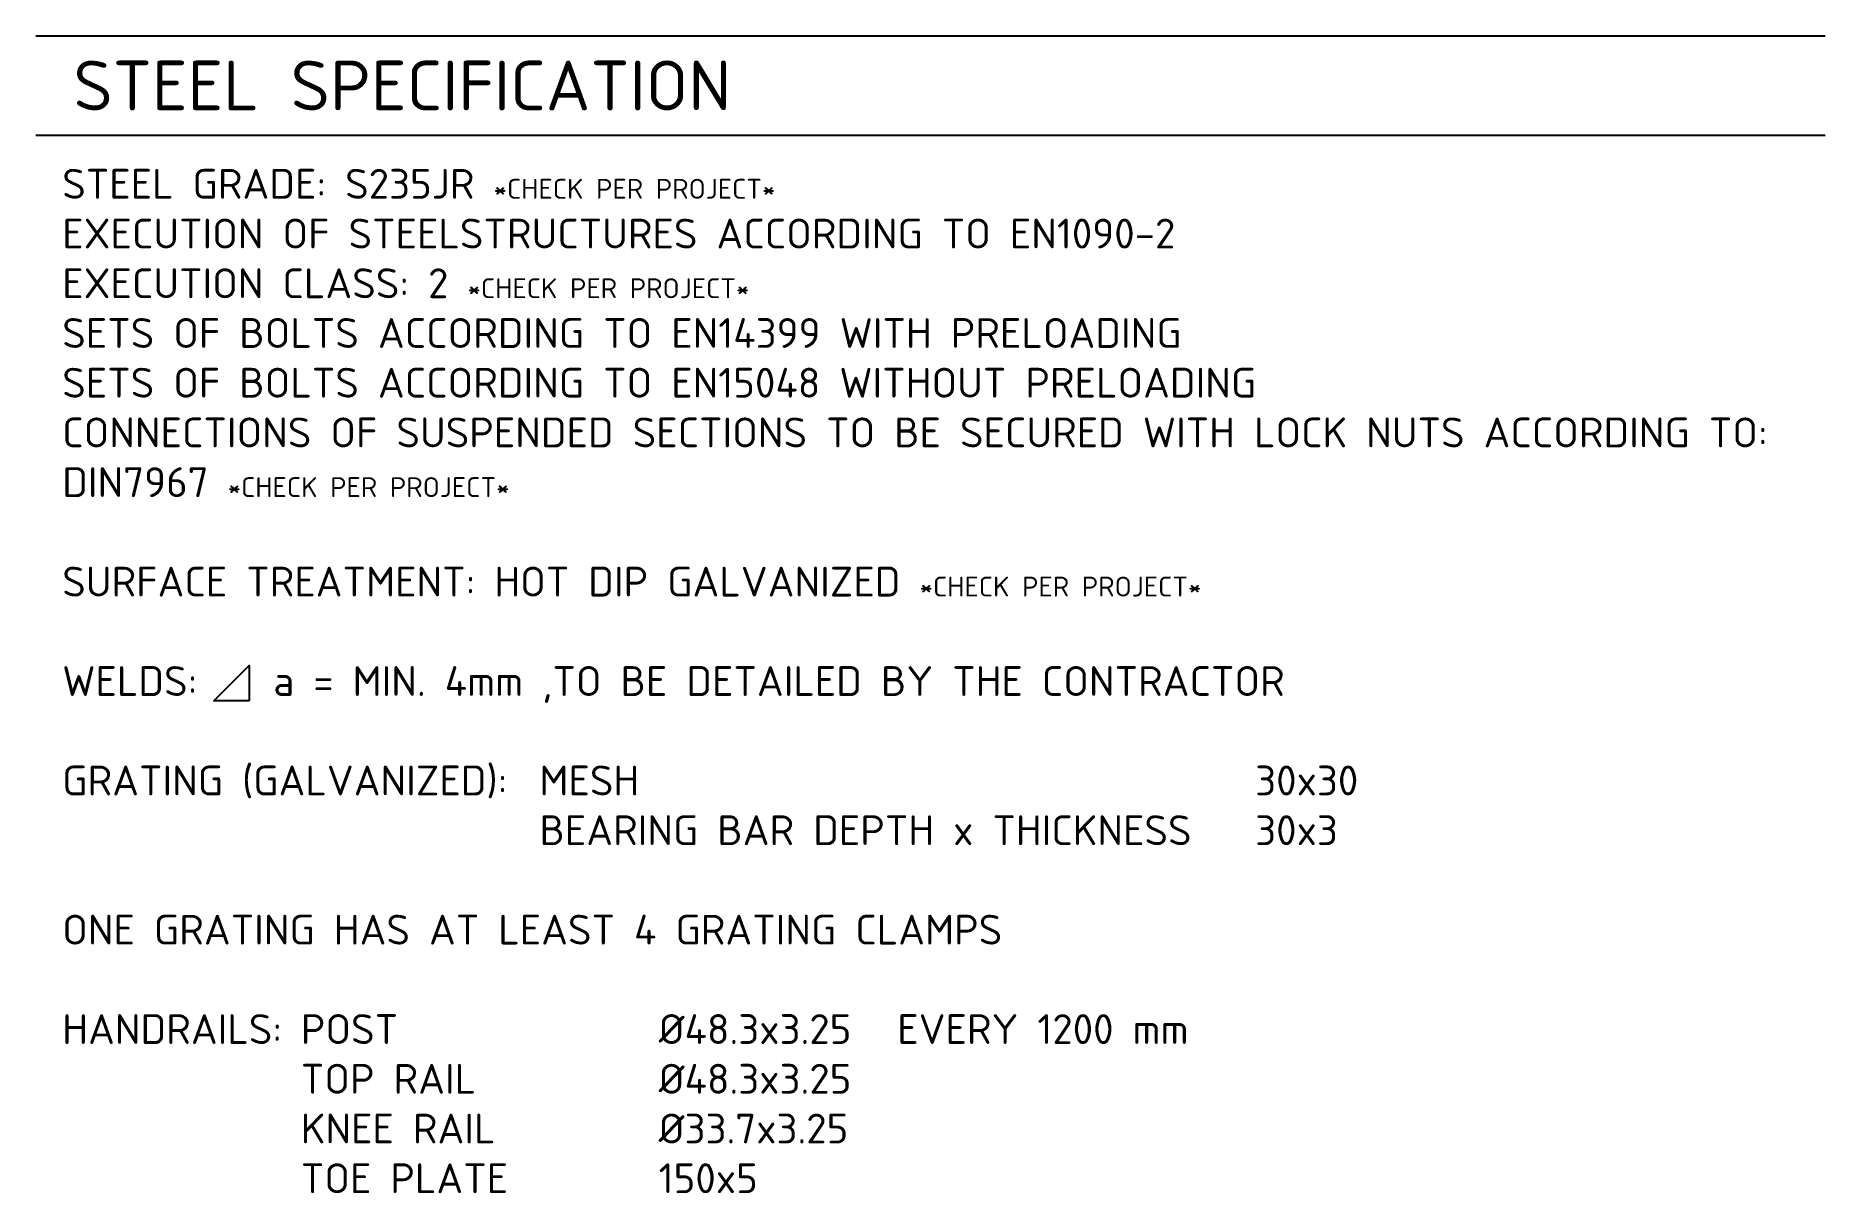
# Model space of a CAD drawing. Header units: millimetres. Extents: x 0 to 180, y -116 to 0.
import ezdxf

# ---------------------------------------------------------------- set-up
doc = ezdxf.new("R2010")
doc.units = ezdxf.units.MM
doc.layers.add('AC-0300-TEKST-35', color=2, linetype='Continuous')
doc.styles.get("Standard").update_dxf_attribs({"font": 'isocpeur.ttf'})

# ---------------------------------------------------------------- blocks, each defined once
blk = doc.blocks.new('Titel-E')
at = {"transparency": 33554687}
for p, q in [((0, 0), (180, 0)), ((0, -10), (180, -10))]:
    blk.add_line(p, q, dxfattribs=at)
at = {"color": 6, "transparency": 33554687}
blk.add_attdef('HEADING', (3.79, -7.5), '', height=5, dxfattribs=at)

msp = doc.modelspace()

# ---------------------------------------------------------------- linework, layer by layer
at = {"layer": 'AC-0300-TEKST-35', "transparency": 33554687}
msp.add_lwpolyline([(21.46, -66.89), (17.91, -66.89), (21.46, -63.34)], close=True, dxfattribs=at)

# ---------------------------------------------------------------- block references
at = {"transparency": 33554687}
ref = msp.add_blockref('Titel-E', (0, 0), dxfattribs=at)
ref.add_attrib('HEADING', 'STEEL SPECIFICATION', (3.79, -7.5), dxfattribs={"color": 6, "height": 5})

# ---------------------------------------------------------------- texts
at = {"layer": 'AC-0300-TEKST-35', "transparency": 33554687, "insert": (2.66, -13.39), "char_height": 3, "width": 173.1021, "attachment_point": 1}
msp.add_mtext('STEEL GRADE: {\\C9;S235JR} {\\H0.66667x;\\C9;*CHECK PER PROJECT*\\C256;\\P}EXECUTION OF STEELSTRUCTURES ACCORDING TO EN1090-2\\PEXECUTION CLASS: {\\C9;2} {\\H0.66667x;\\C9;*CHECK PER PROJECT*\\C256; \\P}SETS OF BOLTS ACCORDING TO EN14399 WITH PRELOADING\\PSETS OF BOLTS ACCORDING TO EN15048 WITHOUT PRELOADING\\P{\\C9;CONNECTIONS OF SUSPENDED SECTIONS TO BE SECURED WITH LOCK NUTS ACCORDING TO: DIN7967} {\\H0.66667x;\\C9;*CHECK PER PROJECT*\\C256;\\P}\\PSURFACE TREATMENT: {\\C9;HOT DIP GALVANIZED} {\\H0.66667x;\\C9;*CHECK PER PROJECT*\\C256;\\P}\\PWELDS:    a = MIN. 4mm ,TO BE DETAILED BY THE CONTRACTOR\\P\\PGRATING (GALVANIZED):^IMESH^I^I^I^I^I^I30x30\\P^I^I^I^IBEARING BAR DEPTH x THICKNESS^I30x3\\P\\PONE GRATING HAS AT LEAST 4 GRATING CLAMPS\\P\\PHANDRAILS:^IPOST^I^I^I%%C48.3x3.25^IEVERY 1200 mm^I\\P^I^ITOP RAIL^I^I%%C48.3x3.25\\P^I^IKNEE RAIL^I^I%%C33.7x3.25\\P^I^ITOE PLATE^I^I150x5', dxfattribs=at)

doc.saveas('drawing.dxf')
